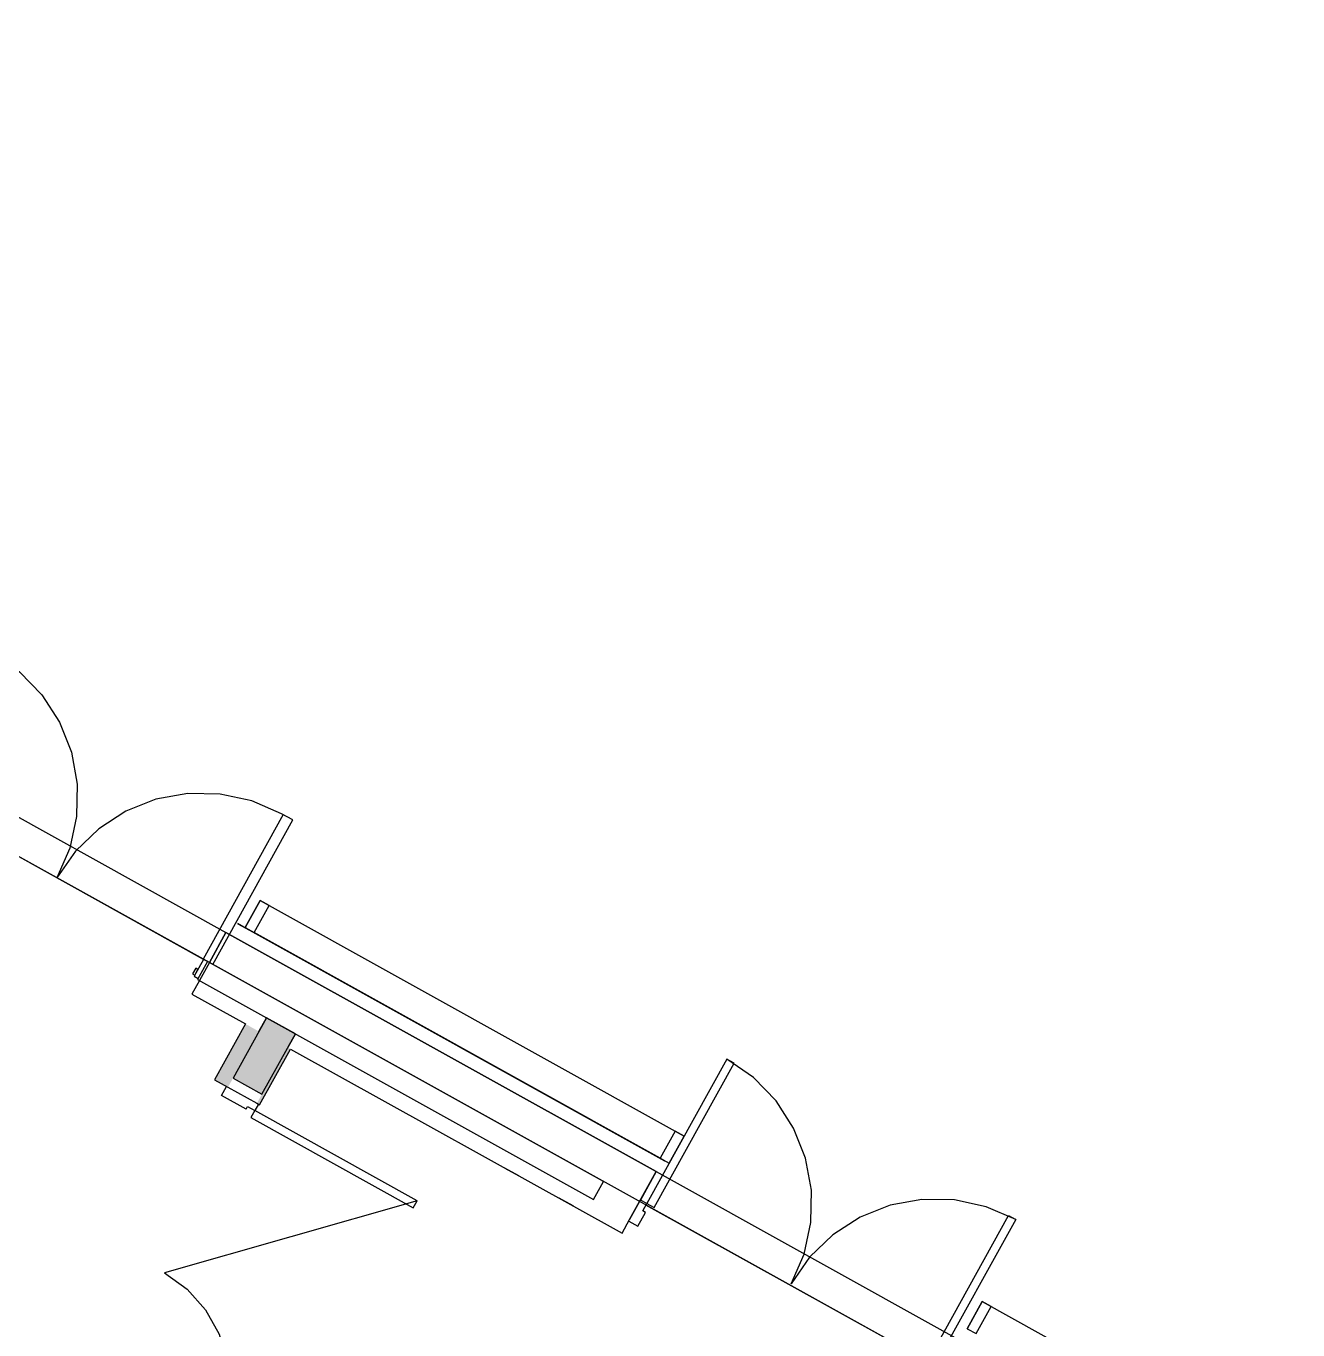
# Model space of a CAD drawing. Header units: metres. Extents: x 2.3 to 42.8, y 0.9 to 31.9.
# Drawn here: x 31.053 to 33.479, y 29.326 to 31.811 of the extents above; entities that cross this region are included whole.
import ezdxf

# ---------------------------------------------------------------- set-up
doc = ezdxf.new("R2010")
doc.units = ezdxf.units.M
for name, color, linetype in [('ARREDI', 9, 'Continuous'), ('PARETI_STRUTTURE', 7, 'Continuous'), ('PILASTRI_SETTI', 8, 'Continuous')]:
    doc.layers.add(name, color=color, linetype=linetype)

msp = doc.modelspace()

# ---------------------------------------------------------------- linework, layer by layer
at = {"layer": 'ARREDI'}
for points in [[(31.4571, 30.0999), (31.4793, 30.0877), (31.4795, 30.088), (31.4573, 30.1003)], [(31.4793, 30.0876), (32.271, 29.648), (32.2712, 29.6484), (31.4795, 30.088)], [(32.1353, 29.5743), (32.1544, 29.6087), (31.3995, 30.0279), (31.3803, 29.9935)], [(31.5117, 29.9206), (31.4479, 29.8056), (31.5029, 29.775), (31.5668, 29.89)]]:
    msp.add_lwpolyline(points, close=True, dxfattribs=at)
for points in [[(31.4793, 30.0876), (31.4571, 30.0999)], [(32.271, 29.648), (31.4793, 30.0877)]]:
    msp.add_lwpolyline(points, dxfattribs=at)
at = {"layer": 'PARETI_STRUTTURE'}
for points in [[(28.291, 31.7549), (28.3223, 31.8113), (29.8748, 30.9493), (30.2879, 30.7199), (30.8534, 30.4059), (31.4345, 30.0832), (32.2552, 29.6276), (32.83, 29.3084), (33.0417, 29.1908), (33.4548, 28.9615), (33.8335, 28.7512), (34.2465, 28.5219), (34.6252, 28.3116), (35.0383, 28.0823), (35.4579, 27.8493), (36.039, 27.5266), (37.3963, 26.773), (37.8094, 26.5436), (38.503, 26.1585)], [(35.9962, 27.4756), (29.9263, 30.8459)], [(30.8369, 30.3403), (30.9898, 30.6157), (31.0405, 30.5806), (31.0835, 30.5362), (31.1169, 30.4843), (31.1396, 30.4269), (31.1507, 30.3662), (31.1497, 30.3044), (31.1368, 30.2441), (31.1122, 30.1874)], [(31.5405, 30.3099), (31.4839, 30.3344), (31.4235, 30.3474), (31.3618, 30.3484), (31.301, 30.3373), (31.2436, 30.3146), (31.1917, 30.2811), (31.1474, 30.2382), (31.1122, 30.1874)], [(31.3918, 30.0322), (30.8327, 30.3426)], [(31.5436, 30.3082), (31.3907, 30.0328)], [(31.4093, 30.0225), (31.5622, 30.2979), (31.5405, 30.3099)], [(31.4709, 30.0928), (31.4995, 30.1444)], [(31.4995, 30.1444), (32.3085, 29.6952)], [(32.2552, 29.6276), (31.4345, 30.0832), (31.4028, 30.0261)], [(32.2626, 29.6532), (31.4881, 30.0832)], [(31.3995, 30.0279), (31.3918, 30.0322), (31.3738, 29.9999), (31.3815, 29.9956)], [(31.4028, 30.0261), (31.3837, 29.9917)], [(31.3837, 29.9917), (31.3693, 29.9659), (31.4716, 29.9091)], [(31.4716, 29.9091), (31.4125, 29.8027), (31.4383, 29.7884)], [(31.5117, 29.9206), (31.4974, 29.8947)], [(31.4974, 29.8947), (31.5117, 29.9206)], [(31.5525, 29.8642), (31.5668, 29.89)], [(31.5668, 29.89), (31.5525, 29.8642)], [(31.4934, 29.7578), (31.4986, 29.7549), (31.5576, 29.8613)], [(31.5576, 29.8613), (32.19, 29.5102), (32.2043, 29.536)], [(32.237, 29.5665), (32.2508, 29.5589), (32.4037, 29.8342), (32.3899, 29.8419)], [(32.3899, 29.8419), (32.237, 29.5665)], [(32.9407, 29.5361), (32.884, 29.5606), (32.8237, 29.5736), (32.7619, 29.5746), (32.7012, 29.5635), (32.6438, 29.5408), (32.5919, 29.5073), (32.5475, 29.4644), (32.5124, 29.4136), (32.5369, 29.4703), (32.5499, 29.5306), (32.5509, 29.5924), (32.5398, 29.6531), (32.5171, 29.7105), (32.4837, 29.7624), (32.4407, 29.8068), (32.3899, 29.8419)], [(31.426, 29.7727), (31.4356, 29.7899)], [(31.4383, 29.7884), (31.4934, 29.7578)], [(31.4383, 29.7884), (31.4934, 29.7578)], [(31.4728, 29.7467), (31.4757, 29.7519), (31.4895, 29.7442), (31.4818, 29.7305), (31.7916, 29.5584), (31.7993, 29.5722), (31.3175, 29.4344), (31.3605, 29.4037), (31.3957, 29.3642), (31.4212, 29.3178), (31.4358, 29.267), (31.4386, 29.2142), (31.4296, 29.162), (31.4093, 29.1132)], [(31.4728, 29.7467), (31.426, 29.7727)], [(31.4962, 29.7563), (31.4895, 29.7442)], [(31.7993, 29.5722), (31.4895, 29.7442)], [(32.3085, 29.6952), (32.2798, 29.6436)], [(32.2234, 29.5704), (32.2551, 29.6276)], [(32.2028, 29.5333), (32.22, 29.5237), (32.2345, 29.5499), (32.2294, 29.5527), (32.237, 29.5665), (32.225, 29.5732)], [(32.2043, 29.536), (32.2234, 29.5704)], [(32.2234, 29.5704), (32.2043, 29.536)], [(32.7862, 29.2579), (32.2355, 29.5637)], [(32.774, 29.2683), (32.9269, 29.5437), (32.9407, 29.5361)], [(32.9407, 29.5361), (32.7878, 29.2607)], [(32.8478, 29.3282), (32.8765, 29.3799)], [(32.8765, 29.3799), (33.1002, 29.2556)]]:
    msp.add_lwpolyline(points, dxfattribs=at)
for points in [[(31.4709, 30.0928), (31.4881, 30.0832), (31.5167, 30.1349), (31.4995, 30.1444)], [(31.4028, 30.0261), (31.4345, 30.0832)], [(32.1353, 29.5743), (32.1544, 29.6087), (31.3995, 30.0279), (31.3803, 29.9935)], [(31.3811, 30.0131), (31.377, 30.0154), (31.3709, 30.0044), (31.375, 30.0021)], [(31.5117, 29.9206), (31.4479, 29.8056), (31.5029, 29.775), (31.5668, 29.89)], [(32.2626, 29.6532), (32.2798, 29.6436), (32.3085, 29.6952), (32.2913, 29.7048)], [(31.9664, 29.6343), (31.9933, 29.6194)], [(32.2552, 29.6276), (32.225, 29.5732)], [(32.0697, 29.577), (32.0966, 29.5621)], [(32.8478, 29.3282), (32.865, 29.3187), (32.8937, 29.3703), (32.8765, 29.3799)]]:
    msp.add_lwpolyline(points, close=True, dxfattribs=at)
at = {"layer": 'PILASTRI_SETTI'}
for points in [[(31.4383, 29.7884), (31.4974, 29.8947), (31.4125, 29.8027), (31.4716, 29.9091)], [(31.5029, 29.775), (31.5668, 29.89), (31.4479, 29.8056), (31.5117, 29.9206)], [(31.4986, 29.7549), (31.5576, 29.8613), (31.4934, 29.7578), (31.5525, 29.8642)]]:
    msp.add_solid(points, dxfattribs=at)

doc.saveas('drawing.dxf')
